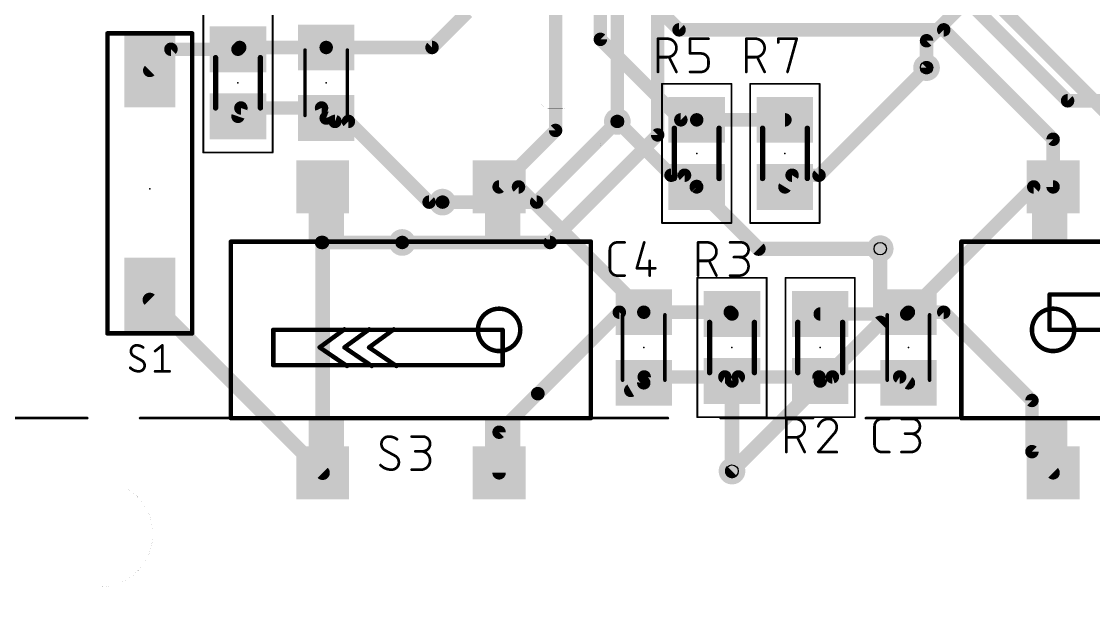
# Model space of a CAD drawing. Extents: x 19 to 519, y 6 to 365.
# Drawn here: x 78.36 to 108.75, y 178.72 to 195.24 of the extents above; entities that cross this region are included whole.
import ezdxf

# ---------------------------------------------------------------- set-up
doc = ezdxf.new("R2010")
doc.units = 0
for name, color, linetype in [('1', 12, 'CONTINUOUS'), ('120', 30, 'CONTINUOUS'), ('16', 132, 'CONTINUOUS'), ('18', 110, 'CONTINUOUS'), ('20', 31, 'CONTINUOUS'), ('21', 7, 'CONTINUOUS'), ('23', 53, 'CONTINUOUS'), ('25', 7, 'CONTINUOUS'), ('39', 12, 'CONTINUOUS'), ('44', 7, 'CONTINUOUS'), ('47', 7, 'CONTINUOUS'), ('51', 7, 'CONTINUOUS')]:
    doc.layers.add(name, color=color, linetype=linetype)

# ---------------------------------------------------------------- blocks, each defined once
blk = doc.blocks.new('RECT')
blk.add_solid([(-0.5, -0.5), (0.5, -0.5), (-0.5, 0.5), (0.5, 0.5)])
blk = doc.blocks.new('ROUNDV')
at = {"const_width": 0.5}
blk.add_lwpolyline([(0, -0.25, 1), (0, 0.25, 1), (0, -0.25)], format="xyb", dxfattribs=at)

msp = doc.modelspace()

# ---------------------------------------------------------------- linework, layer by layer
at = {"layer": '1'}
for points, const_width in [([(93.5, 192.15), (93.5, 197.52)], 0.381), ([(94.77, 194.73), (94.77, 197.52)], 0.381), ([(97, 195), (96, 196)], 0.381), ([(108.01, 192.99), (105, 196)], 0.381), ([(90, 194.5), (91, 195.5)], 0.381), ([(104.5, 195), (97, 195)], 0.381), ([(107.6, 191.9), (104.5, 195)], 0.381), ([(97.05, 192.45), (94.77, 194.73)], 0.381), ([(82, 193.85), (82.6, 194.45)], 0.381), ([(82.6, 194.45), (84.5, 194.45)], 0.381), ([(84.5, 194.45), (84.55, 194.5)], 0.381), ([(84.55, 194.5), (87, 194.5)], 0.381), ([(87, 194.5), (90, 194.5)], 0.381), ([(104.013, 193.929), (100.965, 190.881)], 0.381), ([(84.582, 192.786), (84.5, 192.55)], 0.381), ([(86.868, 192.786), (84.582, 192.786)], 0.381), ([(86.868, 192.786), (87, 192.5)], 0.381), ([(110.39, 192.99), (108.01, 192.99)], 0.381), ([(87.249, 192.405), (87, 192.5)], 0.381), ([(97.5, 192.45), (97.05, 192.45)], 0.381), ([(100, 192.45), (97.5, 192.45)], 0.381), ([(87.63, 192.405), (87.249, 192.405)], 0.381), ([(89.916, 190.119), (87.63, 192.405)], 0.381), ([(91.9, 190.55), (93.5, 192.15)], 0.381), ([(95.25, 192.405), (96.774, 190.881)], 0.381), ([(107.6, 190.55), (107.6, 191.9)], 0.381), ([(96.774, 190.881), (97.155, 190.881)], 0.381), ([(97.155, 190.881), (97.5, 190.55)], 0.381), ([(100.203, 190.881), (100, 190.55)], 0.381), ([(100.965, 190.881), (100.203, 190.881)], 0.381), ([(86.9, 188.976), (86.9, 190.55)], 0.4064), ([(92.45, 190.55), (91.9, 190.55)], 0.381), ([(96, 187), (92.45, 190.55)], 0.381), ([(99.25, 188.8), (97.5, 190.55)], 0.4064), ([(103.5, 187), (107.05, 190.55)], 0.381), ([(107.05, 190.55), (107.6, 190.55)], 0.381), ([(90.297, 190.119), (89.916, 190.119)], 0.381), ([(86.868, 188.976), (86.9, 188.976)], 0.381), ([(86.9, 182.45), (86.9, 188.976)], 0.4064), ([(89.154, 188.976), (86.9, 188.976)], 0.381), ([(102.7, 188.8), (99.25, 188.8)], 0.4064), ([(82, 187.35), (82, 187.5)], 0.4064), ([(86.9, 182.45), (82, 187.35)], 0.4064), ([(93.0003, 184.693), (95.3073, 187)], 0.381), ([(95.3073, 187), (96, 187)], 0.381), ([(96, 187), (98.45, 187)], 0.381), ([(98.45, 187), (98.5, 186.95)], 0.381), ([(103.45, 186.95), (103.5, 187)], 0.381), ([(104.5, 187), (103.5, 187)], 0.381), ([(107, 184.5), (104.5, 187)], 0.381), ([(101, 186.95), (103.45, 186.95)], 0.381), ([(96.012, 185.166), (96, 185)], 0.381), ([(98.298, 185.166), (96.012, 185.166)], 0.381), ([(98.298, 185.166), (98.5, 185.05)], 0.381), ([(98.679, 185.166), (98.5, 185.05)], 0.381), ([(100.965, 185.166), (98.679, 185.166)], 0.381), ([(100.965, 185.166), (101, 185.05)], 0.381), ([(101.346, 185.166), (101, 185.05)], 0.381), ([(103.251, 185.166), (101.346, 185.166)], 0.381), ([(103.251, 185.166), (103.5, 185)], 0.381), ([(95.631, 184.785), (96, 185)], 0.381), ([(98.5, 185.05), (98.5, 182.5)], 0.4064), ([(91.9, 183.6), (92.993, 184.693)], 0.381), ([(92.993, 184.693), (93.0003, 184.693)], 0.381), ([(107, 183.05), (107, 184.5)], 0.381), ([(91.9, 182.45), (91.9, 183.6)], 0.381), ([(107, 183.05), (107.6, 182.45)], 0.381)]:
    msp.add_lwpolyline(points, dxfattribs=dict(at, const_width=const_width))
for points, const_width in [([(97, 195.0952, 1), (97, 194.9048)], 0.1905), ([(96.9326, 194.9326, 1), (97.0674, 195.0674)], 0.1905), ([(104.5674, 195.0674, 1), (104.4326, 194.9326)], 0.1905), ([(104.5, 194.9048, 1), (104.5, 195.0952)], 0.1905), ([(94.8374, 194.7974, 1), (94.7026, 194.6626)], 0.1905), ([(94.6748, 194.73, 1), (94.8653, 194.73)], 0.1905), ([(82.6, 194.5453, 1), (82.6, 194.3548)], 0.1905), ([(82.6674, 194.3826, 1), (82.5326, 194.5174)], 0.1905), ([(84.4326, 194.5174, 1), (84.5674, 194.3826)], 0.1905), ([(84.55, 194.5952, 1), (84.55, 194.4048)], 0.1905), ([(84.6174, 194.4326, 1), (84.4826, 194.5674)], 0.1905), ([(84.5, 194.3548, 1), (84.5, 194.5453)], 0.1905), ([(87, 194.5952, 1), (87, 194.4048)], 0.1905), ([(87, 194.4048, 1), (87, 194.5952)], 0.1905), ([(89.9326, 194.5674, 1), (90.0674, 194.4326)], 0.1905), ([(90, 194.4048, 1), (90, 194.5952)], 0.1905), ([(81.9326, 193.9174, 1), (82.0674, 193.7826)], 0.1905), ([(104.0804, 193.8616, 1), (103.9456, 193.9964)], 0.1905), ([(84.582, 192.8812, 1), (84.582, 192.6908)], 0.1905), ([(84.672, 192.7547, 1), (84.492, 192.8173)], 0.1905), ([(86.9545, 192.8259, 1), (86.7815, 192.7461)], 0.1905), ([(86.868, 192.6908, 1), (86.868, 192.8812)], 0.1905), ([(108.01, 193.0853, 1), (108.01, 192.8948)], 0.1905), ([(107.9426, 192.9226, 1), (108.0774, 193.0574)], 0.1905), ([(84.41, 192.5813, 1), (84.59, 192.5187)], 0.1905), ([(87.034, 192.589, 1), (86.966, 192.411)], 0.1905), ([(86.9135, 192.4601, 1), (87.0865, 192.5399)], 0.1905), ([(97.05, 192.5453, 1), (97.05, 192.3548)], 0.1905), ([(97.5, 192.5453, 1), (97.5, 192.3548)], 0.1905), ([(97.5, 192.3548, 1), (97.5, 192.5453)], 0.1905), ([(100, 192.3548, 1), (100, 192.5453)], 0.1905), ([(87.249, 192.5002, 1), (87.249, 192.3098)], 0.1905), ([(87.215, 192.316, 1), (87.283, 192.494)], 0.1905), ([(87.6974, 192.4724, 1), (87.5626, 192.3376)], 0.1905), ([(87.63, 192.3098, 1), (87.63, 192.5002)], 0.1905), ([(93.5674, 192.0826, 1), (93.4326, 192.2174)], 0.1905), ([(95.3174, 192.4724, 1), (95.1826, 192.3376)], 0.1905), ([(96.9826, 192.3826, 1), (97.1174, 192.5174)], 0.1905), ([(93.4048, 192.15, 1), (93.5952, 192.15)], 0.1905), ([(107.6953, 191.9, 1), (107.5048, 191.9)], 0.1905), ([(107.5326, 191.8326, 1), (107.6674, 191.9674)], 0.1905), ([(96.774, 190.9762, 1), (96.774, 190.7858)], 0.1905), ([(96.7066, 190.8136, 1), (96.8414, 190.9484)], 0.1905), ([(97.2209, 190.9497, 1), (97.0891, 190.8123)], 0.1905), ([(97.155, 190.7858, 1), (97.155, 190.9762)], 0.1905), ([(100.203, 190.9762, 1), (100.203, 190.7858)], 0.1905), ([(100.2842, 190.8312, 1), (100.1218, 190.9308)], 0.1905), ([(100.8976, 190.9484, 1), (101.0324, 190.8136)], 0.1905), ([(100.965, 190.7858, 1), (100.965, 190.9762)], 0.1905), ([(87.0016, 190.55, 1), (86.7984, 190.55)], 0.2032), ([(91.8326, 190.6174, 1), (91.9674, 190.4826)], 0.1905), ([(91.9, 190.6453, 1), (91.9, 190.4548)], 0.1905), ([(92.5174, 190.6174, 1), (92.3826, 190.4826)], 0.1905), ([(92.45, 190.4548, 1), (92.45, 190.6453)], 0.1905), ([(97.5718, 190.6218, 1), (97.4282, 190.4782)], 0.2032), ([(97.4341, 190.4813, 1), (97.5659, 190.6187)], 0.1905), ([(99.9188, 190.5998, 1), (100.0812, 190.5002)], 0.1905), ([(107.05, 190.6453, 1), (107.05, 190.4548)], 0.1905), ([(107.1174, 190.4826, 1), (106.9826, 190.6174)], 0.1905), ([(107.5048, 190.55, 1), (107.6953, 190.55)], 0.1905), ([(107.6, 190.4548, 1), (107.6, 190.6453)], 0.1905), ([(89.916, 190.2142, 1), (89.916, 190.0238)], 0.1905), ([(89.8486, 190.0516, 1), (89.9834, 190.1864)], 0.1905), ([(90.297, 190.0238, 1), (90.297, 190.2142)], 0.1905), ([(86.868, 189.0712, 1), (86.868, 188.8808)], 0.1905), ([(87.0016, 188.976, 1), (86.7984, 188.976)], 0.2032), ([(86.7984, 188.976, 1), (87.0016, 188.976)], 0.2032), ([(86.9, 189.0712, 1), (86.9, 188.8808)], 0.1905), ([(86.9, 188.8808, 1), (86.9, 189.0712)], 0.1905), ([(89.154, 188.8808, 1), (89.154, 189.0712)], 0.1905), ([(99.25, 188.9016, 1), (99.25, 188.6984)], 0.2032), ([(102.7, 188.6984, 1), (102.7, 188.9016)], 0.2032), ([(99.1782, 188.7282, 1), (99.3218, 188.8718)], 0.2032), ([(82.1016, 187.5, 1), (81.8984, 187.5)], 0.2032), ([(82.0718, 187.4218, 1), (81.9282, 187.2782)], 0.2032), ([(81.8984, 187.35, 1), (82.1016, 187.35)], 0.2032), ([(95.3073, 187.0952, 1), (95.3073, 186.9048)], 0.1905), ([(95.3746, 186.9326, 1), (95.2399, 187.0674)], 0.1905), ([(96, 187.0952, 1), (96, 186.9048)], 0.1905), ([(95.9326, 186.9326, 1), (96.0674, 187.0674)], 0.1905), ([(96, 186.9048, 1), (96, 187.0952)], 0.1905), ([(98.5174, 187.0674, 1), (98.3826, 186.9326)], 0.1905), ([(98.45, 186.9048, 1), (98.45, 187.0952)], 0.1905), ([(103.4326, 187.0674, 1), (103.5674, 186.9326)], 0.1905), ([(103.5, 187.0952, 1), (103.5, 186.9048)], 0.1905), ([(103.5674, 186.9326, 1), (103.4326, 187.0674)], 0.1905), ([(104.5674, 187.0674, 1), (104.4326, 186.9326)], 0.1905), ([(104.5, 186.9048, 1), (104.5, 187.0952)], 0.1905), ([(98.4326, 186.8826, 1), (98.5674, 187.0174)], 0.1905), ([(101, 187.0453, 1), (101, 186.8548)], 0.1905), ([(103.3826, 187.0174, 1), (103.5174, 186.8826)], 0.1905), ([(103.45, 186.8548, 1), (103.45, 187.0453)], 0.1905), ([(96.012, 185.2612, 1), (96.012, 185.0708)], 0.1905), ([(96.107, 185.1591, 1), (95.917, 185.1729)], 0.1905), ([(98.3454, 185.2486, 1), (98.2506, 185.0834)], 0.1905), ([(98.298, 185.0708, 1), (98.298, 185.2612)], 0.1905), ([(98.679, 185.2612, 1), (98.679, 185.0708)], 0.1905), ([(98.7308, 185.0861, 1), (98.6272, 185.2459)], 0.1905), ([(101.0562, 185.1935, 1), (100.8738, 185.1385)], 0.1905), ([(100.965, 185.0708, 1), (100.965, 185.2612)], 0.1905), ([(101.346, 185.2612, 1), (101.346, 185.0708)], 0.1905), ([(101.3763, 185.0757, 1), (101.3157, 185.2563)], 0.1905), ([(103.3038, 185.2453, 1), (103.1982, 185.0867)], 0.1905), ([(103.251, 185.0708, 1), (103.251, 185.2612)], 0.1905), ([(95.905, 185.0069, 1), (96.095, 184.9931)], 0.1905), ([(96.048, 184.9177, 1), (95.952, 185.0823)], 0.1905), ([(98.6016, 185.05, 1), (98.3984, 185.05)], 0.2032), ([(98.4482, 185.1299, 1), (98.5518, 184.9701)], 0.1905), ([(98.4526, 184.9674, 1), (98.5474, 185.1326)], 0.1905), ([(100.9697, 185.1403, 1), (101.0303, 184.9597)], 0.1905), ([(100.9088, 185.0225, 1), (101.0912, 185.0775)], 0.1905), ([(103.4472, 184.9207, 1), (103.5528, 185.0793)], 0.1905), ([(92.993, 184.7883, 1), (92.993, 184.5978)], 0.1905), ([(92.9329, 184.7604, 1), (93.0676, 184.6256)], 0.1905), ([(93.0604, 184.6256, 1), (92.9256, 184.7604)], 0.1905), ([(93.0003, 184.5978, 1), (93.0003, 184.7883)], 0.1905), ([(95.583, 184.8673, 1), (95.679, 184.7027)], 0.1905), ([(107.0952, 184.5, 1), (106.9048, 184.5)], 0.1905), ([(106.9326, 184.4326, 1), (107.0674, 184.5674)], 0.1905), ([(91.8326, 183.6674, 1), (91.9674, 183.5326)], 0.1905), ([(91.9952, 183.6, 1), (91.8048, 183.6)], 0.1905), ([(107.0674, 183.1174, 1), (106.9326, 182.9826)], 0.1905), ([(106.9048, 183.05, 1), (107.0952, 183.05)], 0.1905), ([(86.8282, 182.3782, 1), (86.9718, 182.5218)], 0.2032), ([(98.3984, 182.5, 1), (98.6016, 182.5)], 0.2032), ([(107.5326, 182.3826, 1), (107.6674, 182.5174)], 0.1905), ([(86.7984, 182.45, 1), (87.0016, 182.45)], 0.2032), ([(91.8048, 182.45, 1), (91.9952, 182.45)], 0.1905)]:
    msp.add_lwpolyline(points, format="xyb", dxfattribs=dict(at, const_width=const_width))
at = {"layer": '120', "const_width": 0.001}
for points in [[(79.5865, 182.7161), (79.5865, 234.5661)], [(81.0865, 234.5661), (81.0865, 182.7161)], [(81.2865, 182.0428), (81.2865, 199.1162)], [(85.2865, 195.5564), (85.2865, 194.3008)], [(93.0865, 194.3008), (93.0865, 195.5564)], [(93.0865, 194.3008), (85.2865, 194.3008)], [(85.2865, 194.2301), (85.2865, 194.3008)], [(93.0865, 194.2301), (85.2865, 194.2301)], [(85.2865, 194.2301), (85.2865, 178.9161)], [(93.0865, 194.3008), (93.0865, 194.2301)], [(93.0865, 192.9715), (93.0865, 194.2301)], [(93.7037, 192.7715), (93.2865, 192.7715)], [(94.728, 191.8301), (93.8451, 192.7129)], [(94.7865, 175.5185), (94.7865, 191.6887)], [(79.5865, 182.2161), (79.5865, 182.7161)], [(79.5865, 182.7161), (81.0865, 182.7161)], [(81.0865, 182.7161), (81.0865, 182.2161)], [(79.5865, 122.3162), (79.5865, 182.2161)], [(79.5865, 182.2161), (81.0865, 182.2161)], [(81.1276, 182.2161), (81.0865, 182.2161)], [(80.5865, 179.2161), (79.7865, 179.2161)], [(85.2865, 178.9161), (79.5865, 178.9161)], [(85.2865, 178.9161), (85.2865, 144.0161)]]:
    msp.add_lwpolyline(points, dxfattribs=at)
at = {"layer": '120'}
for points, const_width in [([(85.2865, 194.3011, 1), (85.2865, 194.3006)], 0.0005), ([(85.2865, 194.2303, 1), (85.2865, 194.2298)], 0.0005), ([(85.2868, 194.3008, 1), (85.2863, 194.3008)], 0.0005), ([(85.2863, 194.3008, 1), (85.2868, 194.3008)], 0.0005), ([(85.2868, 194.2301, 1), (85.2863, 194.2301)], 0.0005), ([(85.2863, 194.2301, 1), (85.2868, 194.2301)], 0.0005), ([(93.0868, 194.3008, 1), (93.0863, 194.3008)], 0.0005), ([(93.0863, 194.3008, 1), (93.0868, 194.3008)], 0.0005), ([(93.0868, 194.2301, 1), (93.0863, 194.2301)], 0.0005), ([(93.0863, 194.2301, 1), (93.0868, 194.2301)], 0.0005), ([(93.0865, 194.3006, 1), (93.0865, 194.3011)], 0.0005), ([(93.0865, 194.2298, 1), (93.0865, 194.2303)], 0.0005), ([(93.0865, 192.9715, 0.4142), (93.2865, 192.7715)], 0.001), ([(93.0868, 192.9715, 1), (93.0863, 192.9715)], 0.0005), ([(93.0863, 192.9715, 1), (93.0868, 192.9715)], 0.0005), ([(93.2865, 192.7718, 1), (93.2865, 192.7713)], 0.0005), ([(93.2865, 192.7713, 1), (93.2865, 192.7718)], 0.0005), ([(93.8451, 192.7129, 0.1989), (93.7037, 192.7715)], 0.001), ([(93.7037, 192.7718, 1), (93.7037, 192.7713)], 0.0005), ([(93.7037, 192.7713, 1), (93.7037, 192.7718)], 0.0005), ([(93.8453, 192.7131, 1), (93.8449, 192.7128)], 0.0005), ([(93.8449, 192.7128, 1), (93.8453, 192.7131)], 0.0005), ([(94.7865, 191.6887, 0.1989), (94.7279, 191.8301)], 0.001), ([(94.7281, 191.8303, 1), (94.7278, 191.8299)], 0.0005), ([(94.7278, 191.8299, 1), (94.7281, 191.8303)], 0.0005), ([(94.7868, 191.6887, 1), (94.7863, 191.6887)], 0.0005), ([(94.7863, 191.6887, 1), (94.7868, 191.6887)], 0.0005), ([(79.5865, 182.7164, 1), (79.5865, 182.7159)], 0.0005), ([(79.5868, 182.7161, 1), (79.5863, 182.7161)], 0.0005), ([(79.5863, 182.7161, 1), (79.5868, 182.7161)], 0.0005), ([(81.0868, 182.7161, 1), (81.0863, 182.7161)], 0.0005), ([(81.0863, 182.7161, 1), (81.0868, 182.7161)], 0.0005), ([(81.0865, 182.7159, 1), (81.0865, 182.7164)], 0.0005), ([(79.5865, 182.2164, 1), (79.5865, 182.2159)], 0.0005), ([(79.5868, 182.2161, 1), (79.5863, 182.2161)], 0.0005), ([(79.5863, 182.2161, 1), (79.5868, 182.2161)], 0.0005), ([(80.5865, 179.2161, 0.7826), (81.2865, 182.0428)], 0.001), ([(81.0865, 182.2164, 1), (81.0865, 182.2159)], 0.0005), ([(81.0863, 182.2161, 1), (81.0868, 182.2161)], 0.0005), ([(81.0865, 182.2159, 1), (81.0865, 182.2164)], 0.0005), ([(81.1276, 182.2159, 1), (81.1276, 182.2164)], 0.0005), ([(81.2866, 182.043, 1), (81.2864, 182.0426)], 0.0005), ([(81.2863, 182.0428, 1), (81.2868, 182.0428)], 0.0005), ([(79.7865, 179.2161, 0.4142), (79.5865, 179.0161)], 0.001), ([(79.5863, 179.0161, 1), (79.5868, 179.0161)], 0.0005), ([(79.7865, 179.2164, 1), (79.7865, 179.2159)], 0.0005), ([(79.7865, 179.2159, 1), (79.7865, 179.2164)], 0.0005), ([(80.5865, 179.2164, 1), (80.5865, 179.2159)], 0.0005), ([(80.5865, 179.2159, 1), (80.5865, 179.2164)], 0.0005), ([(79.5865, 178.9164, 1), (79.5865, 178.9159)], 0.0005), ([(85.2868, 178.9161, 1), (85.2863, 178.9161)], 0.0005), ([(85.2863, 178.9161, 1), (85.2868, 178.9161)], 0.0005), ([(85.2865, 178.9159, 1), (85.2865, 178.9164)], 0.0005)]:
    msp.add_lwpolyline(points, format="xyb", dxfattribs=dict(at, const_width=const_width))
at = {"layer": '16'}
for points, const_width in [([(95.25, 203.454), (95.25, 192.405)], 0.381), ([(96.393, 199.263), (96.393, 192.024)], 0.381), ([(105.537, 196.215), (104.013, 194.691)], 0.381), ([(114.681, 187.071), (105.537, 196.215)], 0.381), ([(104.013, 194.691), (104.013, 193.929)], 0.381), ([(95.25, 192.405), (92.964, 190.119)], 0.381), ([(96.393, 192.024), (93.345, 188.976)], 0.381), ([(92.964, 190.119), (90.297, 190.119)], 0.381), ([(93.345, 188.976), (89.154, 188.976)], 0.381), ([(102.7, 186.7), (102.7, 188.8)], 0.4064), ([(98.5, 182.5), (102.7, 186.7)], 0.4064)]:
    msp.add_lwpolyline(points, dxfattribs=dict(at, const_width=const_width))
for points, const_width in [([(103.9456, 194.7584, 1), (104.0804, 194.6236)], 0.1905), ([(104.1082, 194.691, 1), (103.9178, 194.691)], 0.1905), ([(103.9178, 193.929, 1), (104.1082, 193.929)], 0.1905), ([(95.1548, 192.405, 1), (95.3452, 192.405)], 0.1905), ([(95.3174, 192.3376, 1), (95.1826, 192.4724)], 0.1905), ([(96.2978, 192.024, 1), (96.4882, 192.024)], 0.1905), ([(96.4604, 191.9566, 1), (96.3256, 192.0914)], 0.1905), ([(90.297, 190.2142, 1), (90.297, 190.0238)], 0.1905), ([(92.8966, 190.1864, 1), (93.0314, 190.0516)], 0.1905), ([(92.964, 190.0238, 1), (92.964, 190.2142)], 0.1905), ([(89.154, 189.0712, 1), (89.154, 188.8808)], 0.1905), ([(93.2776, 189.0434, 1), (93.4124, 188.9086)], 0.1905), ([(93.345, 188.8808, 1), (93.345, 189.0712)], 0.1905), ([(102.8016, 188.8, 1), (102.5984, 188.8)], 0.2032), ([(102.7718, 186.6282, 1), (102.6282, 186.7718)], 0.2032), ([(102.5984, 186.7, 1), (102.8016, 186.7)], 0.2032), ([(98.4282, 182.5718, 1), (98.5718, 182.4282)], 0.2032)]:
    msp.add_lwpolyline(points, format="xyb", dxfattribs=dict(at, const_width=const_width))
at = {"layer": '20', "const_width": 0.001}
for points in [[(80, 197), (80, 184)], [(80, 184), (84, 180)], [(84, 180), (122, 180)]]:
    msp.add_lwpolyline(points, dxfattribs=at)
at = {"layer": '20'}
for points, const_width in [([(91.9, 185.9, 1), (91.9, 187.1, 1), (91.9, 185.9)], 0.001), ([(107.6, 185.9, 1), (107.6, 187.1, 1), (107.6, 185.9)], 0.001), ([(80.0002, 184.0002, 1), (79.9998, 183.9998)], 0.0005), ([(79.9998, 184, 1), (80.0002, 184)], 0.0005), ([(84, 180.0002, 1), (84, 179.9998)], 0.0005), ([(83.9998, 179.9998, 1), (84.0002, 180.0002)], 0.0005)]:
    msp.add_lwpolyline(points, format="xyb", dxfattribs=dict(at, const_width=const_width))
at = {"layer": '21'}
for points, const_width in [([(80.8317, 194.9, 1), (80.7682, 194.9)], 0.0635), ([(80.8, 194.9317, 1), (80.8, 194.8683)], 0.0635), ([(83.2318, 194.9, 1), (83.1683, 194.9)], 0.0635), ([(83.2, 194.8683, 1), (83.2, 194.9317)], 0.0635), ([(84.3317, 189, 1), (84.2682, 189)], 0.0635), ([(84.3, 189.0317, 1), (84.3, 188.9683)], 0.0635), ([(94.5318, 189, 1), (94.4682, 189)], 0.0635), ([(94.5, 188.9683, 1), (94.5, 189.0317)], 0.0635), ([(105.0318, 189, 1), (104.9682, 189)], 0.0635), ([(105, 189.0317, 1), (105, 188.9683)], 0.0635), ([(107.5318, 187.5, 1), (107.4682, 187.5)], 0.0635), ([(107.5, 187.5317, 1), (107.5, 187.4683)], 0.0635), ([(85.5318, 186.5, 1), (85.4682, 186.5)], 0.0635), ([(85.5, 186.5317, 1), (85.5, 186.4683)], 0.0635), ([(87.5343, 186.489, 1), (87.4969, 186.5403)], 0.0635), ([(88.2371, 186.489, 1), (88.1997, 186.5403)], 0.0635), ([(88.9343, 186.489, 1), (88.8969, 186.5403)], 0.0635), ([(92.0318, 186.5, 1), (91.9682, 186.5)], 0.0635), ([(92, 186.4683, 1), (92, 186.5317)], 0.0635), ([(107.5, 186.5317, 1), (107.5, 186.4683)], 0.0635), ([(80.7682, 186.4, 1), (80.8317, 186.4)], 0.0635), ([(80.8, 186.4317, 1), (80.8, 186.3683)], 0.0635), ([(83.1683, 186.4, 1), (83.2318, 186.4)], 0.0635), ([(83.2, 186.3683, 1), (83.2, 186.4317)], 0.0635), ([(107.4682, 186.5, 1), (107.5318, 186.5)], 0.0635), ([(81.6297, 186.0619, 0.4142), (81.466, 185.8982)], 0.0762), ([(81.8138, 186.0005, 0.1623), (81.6297, 186.0619)], 0.0762), ([(81.6297, 186.0809, 1), (81.6297, 186.0429)], 0.0381), ([(81.6297, 186.0428, 1), (81.6297, 186.0809)], 0.0381), ([(81.8024, 185.9853, 1), (81.8253, 186.0158)], 0.0381), ([(82.3763, 186.0619, 1), (82.3382, 186.0619)], 0.0381), ([(82.3692, 186.047, 1), (82.3454, 186.0768)], 0.0381), ([(86.8321, 186.0295, 1), (86.7964, 185.977)], 0.0635), ([(86.7956, 186.0289, 1), (86.833, 185.9776)], 0.0635), ([(87.5349, 186.0295, 1), (87.4993, 185.977)], 0.0635), ([(87.4984, 186.0289, 1), (87.5358, 185.9776)], 0.0635), ([(88.2321, 186.0295, 1), (88.1964, 185.977)], 0.0635), ([(88.1956, 186.0289, 1), (88.233, 185.9776)], 0.0635), ([(81.466, 185.8982, 0.2656), (81.5478, 185.755)], 0.0762), ([(81.485, 185.8982, 1), (81.447, 185.8982)], 0.0381), ([(81.447, 185.8982, 1), (81.4851, 185.8982)], 0.0381), ([(81.557, 185.7717, 1), (81.5387, 185.7383)], 0.0381), ([(81.5382, 185.7386, 1), (81.5575, 185.7714)], 0.0381), ([(81.8548, 185.489, 0.2656), (81.7729, 185.6322)], 0.0762), ([(81.7826, 185.6486, 1), (81.7632, 185.6158)], 0.0381), ([(81.7638, 185.6155, 1), (81.782, 185.6489)], 0.0381), ([(82.1408, 185.9131, 1), (82.1646, 185.8833)], 0.0381), ([(81.4455, 185.4276, 0.2), (81.6911, 185.3253)], 0.0762), ([(81.4591, 185.441, 1), (81.432, 185.4142)], 0.0381), ([(81.6911, 185.3253, 0.4142), (81.8548, 185.489)], 0.0762), ([(81.6911, 185.3443, 1), (81.6911, 185.3062)], 0.0381), ([(81.6911, 185.3063, 1), (81.6911, 185.3443)], 0.0381), ([(81.8738, 185.489, 1), (81.8357, 185.489)], 0.0381), ([(81.8357, 185.489, 1), (81.8738, 185.489)], 0.0381), ([(82.1527, 185.3443, 1), (82.1527, 185.3063)], 0.0381), ([(82.3382, 185.3253, 1), (82.3763, 185.3253)], 0.0381), ([(82.5619, 185.3063, 1), (82.5619, 185.3443)], 0.0381), ([(85.4682, 185.5, 1), (85.5318, 185.5)], 0.0635), ([(85.5, 185.5317, 1), (85.5, 185.4683)], 0.0635), ([(87.5708, 185.451, 1), (87.6065, 185.5035)], 0.0635), ([(88.2736, 185.451, 1), (88.3093, 185.5035)], 0.0635), ([(88.9708, 185.451, 1), (89.0065, 185.5035)], 0.0635), ([(91.9682, 185.5, 1), (92.0318, 185.5)], 0.0635), ([(92, 185.4683, 1), (92, 185.5317)], 0.0635), ([(84.2682, 184, 1), (84.3317, 184)], 0.0635), ([(84.3, 184.0317, 1), (84.3, 183.9683)], 0.0635), ([(94.4682, 184, 1), (94.5318, 184)], 0.0635), ([(94.5, 183.9683, 1), (94.5, 184.0317)], 0.0635), ([(104.9682, 184, 1), (105.0318, 184)], 0.0635), ([(105, 184.0317, 1), (105, 183.9683)], 0.0635)]:
    msp.add_lwpolyline(points, format="xyb", dxfattribs=dict(at, const_width=const_width))
for points, const_width in [([(80.8, 194.9), (83.2, 194.9)], 0.127), ([(80.8, 186.4), (80.8, 194.9)], 0.127), ([(83.2, 194.9), (83.2, 186.4)], 0.127), ([(84.3, 184), (84.3, 189)], 0.127), ([(84.3, 189), (94.5, 189)], 0.127), ([(94.5, 189), (94.5, 184)], 0.127), ([(105, 189), (115.2, 189)], 0.127), ([(105, 184), (105, 189)], 0.127), ([(114, 187.5), (107.5, 187.5)], 0.127), ([(107.5, 187.5), (107.5, 186.5)], 0.127), ([(92, 186.5), (85.5, 186.5)], 0.127), ([(85.5, 186.5), (85.5, 185.5)], 0.127), ([(86.8143, 186.0032), (87.5156, 186.5146)], 0.127), ([(87.5171, 186.0032), (88.2184, 186.5146)], 0.127), ([(88.2143, 186.0032), (88.9156, 186.5146)], 0.127), ([(92, 185.5), (92, 186.5)], 0.127), ([(107.5, 186.5), (114, 186.5)], 0.127), ([(83.2, 186.4), (80.8, 186.4)], 0.127), ([(82.1527, 185.8982), (82.3573, 186.0619)], 0.0762), ([(82.3573, 186.0619), (82.3573, 185.3253)], 0.0762), ([(87.5886, 185.4773), (86.8143, 186.0032)], 0.127), ([(88.2915, 185.4773), (87.5171, 186.0032)], 0.127), ([(88.9886, 185.4773), (88.2143, 186.0032)], 0.127), ([(81.7729, 185.6322), (81.5478, 185.755)], 0.0762), ([(82.1527, 185.3253), (82.5619, 185.3253)], 0.0762), ([(85.5, 185.5), (92, 185.5)], 0.127), ([(94.5, 184), (84.3, 184)], 0.127), ([(115.2, 184), (105, 184)], 0.127)]:
    msp.add_lwpolyline(points, dxfattribs=dict(at, const_width=const_width))
at = {"layer": '23'}
for p in [(84.5, 193.5), (87, 193.5), (97.5, 191.5), (100, 191.5), (82, 190.5), (107.5, 189), (96, 186), (98.5, 186), (101, 186), (103.5, 186), (92, 184)]:
    msp.add_point(p, dxfattribs=at)
at = {"layer": '25', "const_width": 0.0762}
for points in [[(96.4031, 193.8081), (96.4031, 194.7479)], [(96.4031, 194.7479), (96.6642, 194.7479)], [(97.3118, 194.3302), (97.3118, 194.7479)], [(97.3118, 194.7479), (97.8339, 194.7479)], [(98.9031, 193.8081), (98.9031, 194.7479)], [(98.9031, 194.7479), (99.1642, 194.7479)], [(99.8118, 194.6435), (99.8118, 194.7479)], [(99.8118, 194.7479), (100.3339, 194.7479)], [(100.3339, 194.7479), (100.0728, 193.8081)], [(96.6642, 194.2258), (96.4031, 194.2258)], [(96.9252, 193.8081), (96.7164, 194.2258)], [(97.6251, 194.3302), (97.3118, 194.3302)], [(97.8339, 194.0169), (97.8339, 194.1214)], [(99.1642, 194.2258), (98.9031, 194.2258)], [(99.4252, 193.8081), (99.2164, 194.2258)], [(97.3118, 193.8081), (97.6251, 193.8081)], [(95.2469, 188.9779), (95.4558, 188.9779)], [(96.0115, 188.9779), (95.8027, 188.2469)], [(97.5381, 188.0381), (97.5381, 188.9779)], [(97.5381, 188.9779), (97.7992, 188.9779)], [(98.4468, 188.9779), (98.7601, 188.9779)], [(95.0381, 188.2469), (95.0381, 188.7691)], [(96.1681, 188.4558), (96.1681, 188.0381)], [(97.7992, 188.4558), (97.5381, 188.4558)], [(98.0602, 188.0381), (97.8514, 188.4558)], [(98.7601, 188.5602), (98.5512, 188.5602)], [(95.4558, 188.0381), (95.2469, 188.0381)], [(95.8027, 188.2469), (96.3248, 188.2469)], [(98.4468, 188.0381), (98.7078, 188.0381)], [(100.0381, 183.0381), (100.0381, 183.9779)], [(100.0381, 183.9779), (100.2992, 183.9779)], [(102.7469, 183.9779), (102.9558, 183.9779)], [(103.3027, 183.9779), (103.6159, 183.9779)], [(89.422, 183.4779), (89.7353, 183.4779)], [(101.3906, 183.5602), (100.9468, 183.0381)], [(102.5381, 183.2469), (102.5381, 183.7691)], [(103.6159, 183.5602), (103.4071, 183.5602)], [(100.2992, 183.4558), (100.0381, 183.4558)], [(100.5602, 183.0381), (100.3514, 183.4558)], [(88.9558, 182.9297), (88.6686, 183.0863)], [(89.7353, 183.0602), (89.5264, 183.0602)], [(100.9468, 183.0381), (101.4689, 183.0381)], [(102.9558, 183.0381), (102.7469, 183.0381)], [(103.3027, 183.0381), (103.5637, 183.0381)], [(89.422, 182.5381), (89.6831, 182.5381)]]:
    msp.add_lwpolyline(points, dxfattribs=at)
at = {"layer": '25'}
for points, const_width in [([(96.4031, 194.767, 1), (96.4031, 194.7289)], 0.0381), ([(96.4222, 194.7479, 1), (96.3841, 194.7479)], 0.0381), ([(96.6642, 194.2258, 1), (96.6642, 194.7479)], 0.0762), ([(96.6642, 194.767, 1), (96.6642, 194.7289)], 0.0381), ([(96.6642, 194.7289, 1), (96.6642, 194.767)], 0.0381), ([(97.3308, 194.7479, 1), (97.2927, 194.7479)], 0.0381), ([(97.3118, 194.767, 1), (97.3118, 194.7289)], 0.0381), ([(97.8339, 194.7289, 1), (97.8339, 194.767)], 0.0381), ([(98.9031, 194.767, 1), (98.9031, 194.7289)], 0.0381), ([(98.9222, 194.7479, 1), (98.8841, 194.7479)], 0.0381), ([(99.1642, 194.2258, 1), (99.1642, 194.7479)], 0.0762), ([(99.1642, 194.767, 1), (99.1642, 194.7289)], 0.0381), ([(99.1642, 194.7289, 1), (99.1642, 194.767)], 0.0381), ([(99.8308, 194.7479, 1), (99.7927, 194.7479)], 0.0381), ([(99.8118, 194.767, 1), (99.8118, 194.7289)], 0.0381), ([(100.3523, 194.7428, 1), (100.3155, 194.753)], 0.0381), ([(100.3339, 194.7289, 1), (100.3339, 194.767)], 0.0381), ([(99.7927, 194.6435, 1), (99.8308, 194.6435)], 0.0381), ([(96.4031, 194.2448, 1), (96.4031, 194.2067)], 0.0381), ([(96.6642, 194.2448, 1), (96.6642, 194.2067)], 0.0381), ([(96.6642, 194.2067, 1), (96.6642, 194.2448)], 0.0381), ([(96.7334, 194.2343, 1), (96.6993, 194.2173)], 0.0381), ([(97.3118, 194.3493, 1), (97.3118, 194.3112)], 0.0381), ([(97.2927, 194.3302, 1), (97.3308, 194.3302)], 0.0381), ([(97.8339, 194.1214, 0.4142), (97.6251, 194.3302)], 0.0762), ([(97.6251, 194.3493, 1), (97.6251, 194.3112)], 0.0381), ([(97.6251, 194.3112, 1), (97.6251, 194.3493)], 0.0381), ([(97.8529, 194.1214, 1), (97.8149, 194.1214)], 0.0381), ([(98.9031, 194.2448, 1), (98.9031, 194.2067)], 0.0381), ([(99.1642, 194.2448, 1), (99.1642, 194.2067)], 0.0381), ([(99.1642, 194.2067, 1), (99.1642, 194.2448)], 0.0381), ([(99.2334, 194.2343, 1), (99.1993, 194.2173)], 0.0381), ([(97.3118, 193.8271, 1), (97.3118, 193.7891)], 0.0381), ([(97.6251, 193.8081, 0.4142), (97.8339, 194.0169)], 0.0762), ([(97.6251, 193.8271, 1), (97.6251, 193.7891)], 0.0381), ([(97.6251, 193.7891, 1), (97.6251, 193.8271)], 0.0381), ([(97.8149, 194.1214, 1), (97.8529, 194.1214)], 0.0381), ([(97.8529, 194.0169, 1), (97.8149, 194.0169)], 0.0381), ([(97.8149, 194.0169, 1), (97.8529, 194.0169)], 0.0381), ([(96.3841, 193.8081, 1), (96.4222, 193.8081)], 0.0381), ([(96.9082, 193.7996, 1), (96.9422, 193.8166)], 0.0381), ([(98.8841, 193.8081, 1), (98.9222, 193.8081)], 0.0381), ([(99.4082, 193.7996, 1), (99.4422, 193.8166)], 0.0381), ([(100.0545, 193.8132, 1), (100.0912, 193.803)], 0.0381), ([(95.2469, 188.9779, 0.4142), (95.0381, 188.7691)], 0.0762), ([(95.2469, 188.9969, 1), (95.2469, 188.9589)], 0.0381), ([(95.2469, 188.9589, 1), (95.2469, 188.9969)], 0.0381), ([(95.4558, 188.9589, 1), (95.4558, 188.9969)], 0.0381), ([(96.0298, 188.9727, 1), (95.9932, 188.9831)], 0.0381), ([(97.5571, 188.9779, 1), (97.5191, 188.9779)], 0.0381), ([(97.5381, 188.9969, 1), (97.5381, 188.9589)], 0.0381), ([(97.7992, 188.4558, 1), (97.7992, 188.9779)], 0.0762), ([(97.7992, 188.9969, 1), (97.7992, 188.9589)], 0.0381), ([(97.7992, 188.9589, 1), (97.7992, 188.9969)], 0.0381), ([(98.4468, 188.9969, 1), (98.4468, 188.9589)], 0.0381), ([(98.7601, 188.5602, 1), (98.7601, 188.9779)], 0.0762), ([(98.7601, 188.9969, 1), (98.7601, 188.9589)], 0.0381), ([(98.7601, 188.9589, 1), (98.7601, 188.9969)], 0.0381), ([(95.0571, 188.7691, 1), (95.0191, 188.7691)], 0.0381), ([(95.0191, 188.7691, 1), (95.0571, 188.7691)], 0.0381), ([(96.1872, 188.4558, 1), (96.1491, 188.4558)], 0.0381), ([(97.5381, 188.4748, 1), (97.5381, 188.4367)], 0.0381), ([(97.7992, 188.4748, 1), (97.7992, 188.4367)], 0.0381), ([(97.7992, 188.4367, 1), (97.7992, 188.4748)], 0.0381), ([(97.8684, 188.4643, 1), (97.8343, 188.4473)], 0.0381), ([(98.5512, 188.5793, 1), (98.5512, 188.5412)], 0.0381), ([(98.7078, 188.0381, 1), (98.7078, 188.5602)], 0.0762), ([(98.7078, 188.5793, 1), (98.7078, 188.5412)], 0.0381), ([(98.7601, 188.5793, 1), (98.7601, 188.5412)], 0.0381), ([(98.7601, 188.5412, 1), (98.7601, 188.5793)], 0.0381), ([(95.0381, 188.2469, 0.4142), (95.2469, 188.0381)], 0.0762), ([(95.0571, 188.2469, 1), (95.0191, 188.2469)], 0.0381), ([(95.0191, 188.2469, 1), (95.0571, 188.2469)], 0.0381), ([(95.2469, 188.0572, 1), (95.2469, 188.0191)], 0.0381), ([(95.2469, 188.0191, 1), (95.2469, 188.0572)], 0.0381), ([(95.4558, 188.0191, 1), (95.4558, 188.0572)], 0.0381), ([(95.8027, 188.266, 1), (95.8027, 188.2279)], 0.0381), ([(95.7844, 188.2522, 1), (95.821, 188.2417)], 0.0381), ([(96.3248, 188.2279, 1), (96.3248, 188.266)], 0.0381), ([(98.4468, 188.0572, 1), (98.4468, 188.0191)], 0.0381), ([(98.7078, 188.0572, 1), (98.7078, 188.0191)], 0.0381), ([(98.7078, 188.0191, 1), (98.7078, 188.0572)], 0.0381), ([(96.1491, 188.0381, 1), (96.1872, 188.0381)], 0.0381), ([(97.5191, 188.0381, 1), (97.5571, 188.0381)], 0.0381), ([(98.0432, 188.0296, 1), (98.0772, 188.0466)], 0.0381), ([(100.0571, 183.9779, 1), (100.0191, 183.9779)], 0.0381), ([(100.0381, 183.9969, 1), (100.0381, 183.9589)], 0.0381), ([(100.2992, 183.4558, 1), (100.2992, 183.9779)], 0.0762), ([(100.2992, 183.9969, 1), (100.2992, 183.9589)], 0.0381), ([(100.2992, 183.9589, 1), (100.2992, 183.9969)], 0.0381), ([(101.234, 183.9779, 0.3252), (100.9468, 183.7691)], 0.0762), ([(101.4689, 183.743, 0.4142), (101.234, 183.9779)], 0.0762), ([(101.234, 183.9969, 1), (101.234, 183.9589)], 0.0381), ([(101.234, 183.9589, 1), (101.2339, 183.9969)], 0.0381), ([(102.7469, 183.9779, 0.4142), (102.5381, 183.7691)], 0.0762), ([(102.7469, 183.9969, 1), (102.7469, 183.9589)], 0.0381), ([(102.7469, 183.9589, 1), (102.7469, 183.9969)], 0.0381), ([(102.9558, 183.9589, 1), (102.9558, 183.9969)], 0.0381), ([(103.3027, 183.9969, 1), (103.3027, 183.9589)], 0.0381), ([(103.6159, 183.5602, 1), (103.6159, 183.9779)], 0.0762), ([(103.6159, 183.9969, 1), (103.6159, 183.9589)], 0.0381), ([(103.6159, 183.9589, 1), (103.6159, 183.9969)], 0.0381), ([(88.773, 183.4779, 0.4142), (88.5642, 183.2691)], 0.0762), ([(89.008, 183.3996, 0.1623), (88.773, 183.4779)], 0.0762), ([(88.7731, 183.4969, 1), (88.773, 183.4589)], 0.0381), ([(88.773, 183.4588, 1), (88.7731, 183.4969)], 0.0381), ([(89.422, 183.4969, 1), (89.422, 183.4589)], 0.0381), ([(89.7353, 183.0602, 1), (89.7353, 183.4779)], 0.0762), ([(89.7353, 183.4969, 1), (89.7353, 183.4589)], 0.0381), ([(89.7353, 183.4589, 1), (89.7353, 183.4969)], 0.0381), ([(100.9287, 183.7749, 1), (100.9649, 183.7632)], 0.0381), ([(101.3774, 183.574, 1), (101.4037, 183.5464)], 0.0381), ([(101.3906, 183.5602, 0.2052), (101.4689, 183.743)], 0.0762), ([(101.4051, 183.5479, 1), (101.3761, 183.5725)], 0.0381), ([(101.4879, 183.7429, 1), (101.4499, 183.743)], 0.0381), ([(101.4499, 183.743, 1), (101.4879, 183.743)], 0.0381), ([(102.5571, 183.7691, 1), (102.5191, 183.7691)], 0.0381), ([(102.5191, 183.7691, 1), (102.5571, 183.7691)], 0.0381), ([(103.4071, 183.5793, 1), (103.4071, 183.5412)], 0.0381), ([(103.5637, 183.0381, 1), (103.5637, 183.5602)], 0.0762), ([(103.5637, 183.5793, 1), (103.5637, 183.5412)], 0.0381), ([(103.6159, 183.5793, 1), (103.6159, 183.5412)], 0.0381), ([(103.6159, 183.5412, 1), (103.6159, 183.5793)], 0.0381), ([(88.5642, 183.2691, 0.2656), (88.6686, 183.0863)], 0.0762), ([(88.5833, 183.2691, 1), (88.5452, 183.2691)], 0.0381), ([(88.5452, 183.2691, 1), (88.5833, 183.2691)], 0.0381), ([(88.9966, 183.3843, 1), (89.0194, 183.4148)], 0.0381), ([(100.0381, 183.4748, 1), (100.0381, 183.4367)], 0.0381), ([(100.2992, 183.4748, 1), (100.2992, 183.4367)], 0.0381), ([(100.2992, 183.4367, 1), (100.2992, 183.4748)], 0.0381), ([(100.3684, 183.4643, 1), (100.3343, 183.4473)], 0.0381), ([(102.5381, 183.2469, 0.4142), (102.7469, 183.0381)], 0.0762), ([(102.5571, 183.2469, 1), (102.5191, 183.2469)], 0.0381), ([(102.5191, 183.2469, 1), (102.5571, 183.2469)], 0.0381), ([(88.6777, 183.103, 1), (88.6595, 183.0696)], 0.0381), ([(88.659, 183.0699, 1), (88.6783, 183.1027)], 0.0381), ([(89.0602, 182.7469, 0.2656), (88.9558, 182.9297)], 0.0762), ([(88.9655, 182.9461, 1), (88.9461, 182.9133)], 0.0381), ([(88.9467, 182.913, 1), (88.9649, 182.9464)], 0.0381), ([(89.5264, 183.0793, 1), (89.5264, 183.0412)], 0.0381), ([(89.6831, 182.5381, 1), (89.6831, 183.0602)], 0.0762), ([(89.6831, 183.0793, 1), (89.6831, 183.0412)], 0.0381), ([(89.7353, 183.0793, 1), (89.7353, 183.0412)], 0.0381), ([(89.7353, 183.0412, 1), (89.7353, 183.0793)], 0.0381), ([(100.0191, 183.0381, 1), (100.0571, 183.0381)], 0.0381), ([(100.5432, 183.0296, 1), (100.5772, 183.0466)], 0.0381), ([(100.9468, 183.0572, 1), (100.9468, 183.0191)], 0.0381), ([(100.9323, 183.0504, 1), (100.9613, 183.0258)], 0.0381), ([(101.4689, 183.0191, 1), (101.4689, 183.0572)], 0.0381), ([(102.7469, 183.0572, 1), (102.7469, 183.0191)], 0.0381), ([(102.7469, 183.0191, 1), (102.7469, 183.0572)], 0.0381), ([(102.9558, 183.0191, 1), (102.9558, 183.0572)], 0.0381), ([(103.3027, 183.0572, 1), (103.3027, 183.0191)], 0.0381), ([(103.5637, 183.0572, 1), (103.5637, 183.0191)], 0.0381), ([(103.5637, 183.0191, 1), (103.5637, 183.0572)], 0.0381), ([(88.5381, 182.6686, 0.2), (88.8514, 182.5381)], 0.0762), ([(88.5516, 182.682, 1), (88.5246, 182.6552)], 0.0381), ([(88.8514, 182.5381, 0.4142), (89.0602, 182.7469)], 0.0762), ([(89.0793, 182.7469, 1), (89.0412, 182.7469)], 0.0381), ([(89.0412, 182.7469, 1), (89.0793, 182.7469)], 0.0381), ([(88.8514, 182.5572, 1), (88.8514, 182.5191)], 0.0381), ([(88.8514, 182.5191, 1), (88.8514, 182.5571)], 0.0381), ([(89.422, 182.5572, 1), (89.422, 182.5191)], 0.0381), ([(89.6831, 182.5572, 1), (89.6831, 182.5191)], 0.0381), ([(89.6831, 182.5191, 1), (89.6831, 182.5572)], 0.0381)]:
    msp.add_lwpolyline(points, format="xyb", dxfattribs=dict(at, const_width=const_width))
at = {"layer": '39', "const_width": 0.0508}
for points in [[(83.517, 191.527), (83.517, 195.473)], [(85.483, 195.473), (85.483, 191.527)], [(96.517, 189.527), (96.517, 193.473)], [(96.517, 193.473), (98.483, 193.473)], [(98.483, 193.473), (98.483, 189.527)], [(99.017, 189.527), (99.017, 193.473)], [(99.017, 193.473), (100.983, 193.473)], [(100.983, 193.473), (100.983, 189.527)], [(85.483, 191.527), (83.517, 191.527)], [(98.483, 189.527), (96.517, 189.527)], [(100.983, 189.527), (99.017, 189.527)], [(97.517, 184.027), (97.517, 187.973)], [(97.517, 187.973), (99.483, 187.973)], [(99.483, 187.973), (99.483, 184.027)], [(100.017, 184.027), (100.017, 187.973)], [(100.017, 187.973), (101.983, 187.973)], [(101.983, 187.973), (101.983, 184.027)], [(99.483, 184.027), (97.517, 184.027)], [(101.983, 184.027), (100.017, 184.027)]]:
    msp.add_lwpolyline(points, dxfattribs=at)
at = {"layer": '39', "const_width": 0.0254}
for points in [[(96.5297, 193.473, 1), (96.5043, 193.473)], [(96.517, 193.4857, 1), (96.517, 193.4603)], [(98.4957, 193.473, 1), (98.4703, 193.473)], [(98.483, 193.4603, 1), (98.483, 193.4857)], [(99.0297, 193.473, 1), (99.0043, 193.473)], [(99.017, 193.4857, 1), (99.017, 193.4603)], [(100.9957, 193.473, 1), (100.9703, 193.473)], [(100.983, 193.4603, 1), (100.983, 193.4857)], [(83.517, 191.5397, 1), (83.517, 191.5143)], [(83.5043, 191.527, 1), (83.5297, 191.527)], [(85.4703, 191.527, 1), (85.4957, 191.527)], [(85.483, 191.5143, 1), (85.483, 191.5397)], [(96.517, 189.5397, 1), (96.517, 189.5143)], [(96.5043, 189.527, 1), (96.5297, 189.527)], [(98.4703, 189.527, 1), (98.4957, 189.527)], [(98.483, 189.5143, 1), (98.483, 189.5397)], [(99.017, 189.5397, 1), (99.017, 189.5143)], [(99.0043, 189.527, 1), (99.0297, 189.527)], [(100.9703, 189.527, 1), (100.9957, 189.527)], [(100.983, 189.5143, 1), (100.983, 189.5397)], [(97.5297, 187.973, 1), (97.5043, 187.973)], [(97.517, 187.9857, 1), (97.517, 187.9603)], [(99.4957, 187.973, 1), (99.4703, 187.973)], [(99.483, 187.9603, 1), (99.483, 187.9857)], [(100.0297, 187.973, 1), (100.0043, 187.973)], [(100.017, 187.9857, 1), (100.017, 187.9603)], [(101.9957, 187.973, 1), (101.9703, 187.973)], [(101.983, 187.9603, 1), (101.983, 187.9857)], [(97.517, 184.0397, 1), (97.517, 184.0143)], [(97.5043, 184.027, 1), (97.5297, 184.027)], [(99.4703, 184.027, 1), (99.4957, 184.027)], [(99.483, 184.0143, 1), (99.483, 184.0397)], [(100.017, 184.0397, 1), (100.017, 184.0143)], [(100.0043, 184.027, 1), (100.0297, 184.027)], [(101.9703, 184.027, 1), (101.9957, 184.027)], [(101.983, 184.0143, 1), (101.983, 184.0397)]]:
    msp.add_lwpolyline(points, format="xyb", dxfattribs=at)
at = {"layer": '44', "const_width": 0.127}
for points in [[(91.9, 185.9, 1), (91.9, 187.1, 1), (91.9, 185.9)], [(107.6, 185.9, 1), (107.6, 187.1, 1), (107.6, 185.9)]]:
    msp.add_lwpolyline(points, format="xyb", dxfattribs=at)
at = {"layer": '44'}
for centre in [(104.013, 193.929), (95.25, 192.405), (90.297, 190.119), (89.154, 188.976), (102.7, 188.8), (98.5, 182.5)]:
    msp.add_circle(centre, 0.175, dxfattribs=at)
at = {"layer": '47', "const_width": 0.0762}
for points in [[(77.6136, 184), (80.2273, 184)], [(81.7273, 184), (84.3409, 184)], [(85.8409, 184), (88.4545, 184)], [(89.9545, 184), (92.5682, 184)], [(94.0682, 184), (96.6818, 184)], [(98.1818, 184), (100.7955, 184)], [(102.2955, 184), (104.9091, 184)], [(106.4091, 184), (109.0227, 184)]]:
    msp.add_lwpolyline(points, dxfattribs=at)
at = {"layer": '47', "const_width": 0.0381}
for points in [[(80.2273, 183.981, 1), (80.2273, 184.019)], [(81.7273, 184.019, 1), (81.7273, 183.981)], [(84.3409, 183.981, 1), (84.3409, 184.019)], [(85.8409, 184.019, 1), (85.8409, 183.981)], [(88.4545, 183.981, 1), (88.4545, 184.019)], [(89.9545, 184.019, 1), (89.9545, 183.981)], [(92.5682, 183.981, 1), (92.5682, 184.019)], [(94.0682, 184.019, 1), (94.0682, 183.981)], [(96.6818, 183.981, 1), (96.6818, 184.019)], [(98.1818, 184.019, 1), (98.1818, 183.981)], [(100.7955, 183.981, 1), (100.7955, 184.019)], [(102.2955, 184.019, 1), (102.2955, 183.981)], [(104.9091, 183.981, 1), (104.9091, 184.019)], [(106.4091, 184.019, 1), (106.4091, 183.981)]]:
    msp.add_lwpolyline(points, format="xyb", dxfattribs=at)
at = {"layer": '51'}
for points, const_width in [([(86.4, 192.575), (86.4, 194.425)], 0.1016), ([(87.6, 194.425), (87.6, 192.575)], 0.1016), ([(83.865, 192.7888), (83.865, 194.2112)], 0.1524), ([(85.135, 192.7888), (85.135, 194.2112)], 0.1524), ([(96.865, 190.7888), (96.865, 192.2112)], 0.1524), ([(98.135, 190.7888), (98.135, 192.2112)], 0.1524), ([(99.365, 192.2112), (99.365, 190.7888)], 0.1524), ([(100.635, 192.2112), (100.635, 190.7888)], 0.1524), ([(95.4, 185.075), (95.4, 186.925)], 0.1016), ([(96.6, 186.925), (96.6, 185.075)], 0.1016), ([(102.9, 185.075), (102.9, 186.925)], 0.1016), ([(104.1, 186.925), (104.1, 185.075)], 0.1016), ([(97.865, 185.2888), (97.865, 186.7112)], 0.1524), ([(99.135, 185.2888), (99.135, 186.7112)], 0.1524), ([(100.365, 185.2888), (100.365, 186.7112)], 0.1524), ([(101.635, 185.2888), (101.635, 186.7112)], 0.1524)]:
    msp.add_lwpolyline(points, dxfattribs=dict(at, const_width=const_width))
for points, const_width in [([(86.4254, 194.425, 1), (86.3746, 194.425)], 0.0508), ([(87.6254, 194.425, 1), (87.5746, 194.425)], 0.0508), ([(83.9031, 194.2112, 1), (83.8269, 194.2112)], 0.0762), ([(85.1731, 194.2112, 1), (85.0969, 194.2112)], 0.0762), ([(83.8269, 192.7888, 1), (83.9031, 192.7888)], 0.0762), ([(85.0969, 192.7888, 1), (85.1731, 192.7888)], 0.0762), ([(86.3746, 192.575, 1), (86.4254, 192.575)], 0.0508), ([(87.5746, 192.575, 1), (87.6254, 192.575)], 0.0508), ([(96.9031, 192.2112, 1), (96.8269, 192.2112)], 0.0762), ([(98.1731, 192.2112, 1), (98.0969, 192.2112)], 0.0762), ([(99.4031, 192.2112, 1), (99.3269, 192.2112)], 0.0762), ([(100.6731, 192.2112, 1), (100.5969, 192.2112)], 0.0762), ([(96.8269, 190.7888, 1), (96.9031, 190.7888)], 0.0762), ([(98.0969, 190.7888, 1), (98.1731, 190.7888)], 0.0762), ([(99.3269, 190.7888, 1), (99.4031, 190.7888)], 0.0762), ([(100.5969, 190.7888, 1), (100.6731, 190.7888)], 0.0762), ([(95.4254, 186.925, 1), (95.3746, 186.925)], 0.0508), ([(96.6254, 186.925, 1), (96.5746, 186.925)], 0.0508), ([(102.9254, 186.925, 1), (102.8746, 186.925)], 0.0508), ([(104.1254, 186.925, 1), (104.0746, 186.925)], 0.0508), ([(97.9031, 186.7112, 1), (97.8269, 186.7112)], 0.0762), ([(99.1731, 186.7112, 1), (99.0969, 186.7112)], 0.0762), ([(100.4031, 186.7112, 1), (100.3269, 186.7112)], 0.0762), ([(101.6731, 186.7112, 1), (101.5969, 186.7112)], 0.0762), ([(95.3746, 185.075, 1), (95.4254, 185.075)], 0.0508), ([(96.5746, 185.075, 1), (96.6254, 185.075)], 0.0508), ([(97.8269, 185.2888, 1), (97.9031, 185.2888)], 0.0762), ([(99.0969, 185.2888, 1), (99.1731, 185.2888)], 0.0762), ([(100.3269, 185.2888, 1), (100.4031, 185.2888)], 0.0762), ([(101.5969, 185.2888, 1), (101.6731, 185.2888)], 0.0762), ([(102.8746, 185.075, 1), (102.9254, 185.075)], 0.0508), ([(104.0746, 185.075, 1), (104.1254, 185.075)], 0.0508)]:
    msp.add_lwpolyline(points, format="xyb", dxfattribs=dict(at, const_width=const_width))

# ---------------------------------------------------------------- block references
at = {"layer": '1'}
for p, xscale, yscale, rotation in [((84.5, 194.45), 1.3, 1.6, 270), ((87, 194.5), 1.3, 1.6, 270), ((82, 193.85), 2.1, 1.45, 90), ((84.5, 192.55), 1.3, 1.6, 270), ((87, 192.5), 1.3, 1.6, 270), ((97.5, 192.45), 1.3, 1.6, 270), ((100, 192.45), 1.3, 1.6, 90), ((86.9, 190.55), 1.5, 1.5, 180), ((91.9, 190.55), 1.5, 1.5, 180), ((97.5, 190.55), 1.3, 1.6, 270), ((100, 190.55), 1.3, 1.6, 90), ((82, 187.5), 2.1, 1.45, 90), ((96, 187), 1.3, 1.6, 270), ((98.5, 186.95), 1.3, 1.6, 270), ((101, 186.95), 1.3, 1.6, 270), ((103.5, 187), 1.3, 1.6, 270), ((96, 185), 1.3, 1.6, 270), ((98.5, 185.05), 1.3, 1.6, 270), ((101, 185.05), 1.3, 1.6, 270), ((103.5, 185), 1.3, 1.6, 270), ((86.9, 182.45), 1.5, 1.5, 180), ((91.9, 182.45), 1.5, 1.5, 180)]:
    msp.add_blockref('RECT', p, dxfattribs=dict(at, xscale=xscale, yscale=yscale, rotation=rotation))
at = {"layer": '1', "xscale": 1.5, "yscale": 1.5}
for p in [(107.6, 190.55), (107.6, 182.45)]:
    msp.add_blockref('RECT', p, dxfattribs=at)
at = {"layer": '18', "xscale": 0.7564, "yscale": 0.7564}
for p in [(104.013, 193.929), (104.013, 193.929), (95.25, 192.405), (95.25, 192.405), (90.297, 190.119), (90.297, 190.119), (89.154, 188.976), (89.154, 188.976), (102.7, 188.8), (102.7, 188.8), (98.5, 182.5), (98.5, 182.5)]:
    msp.add_blockref('ROUNDV', p, dxfattribs=at)
at = {"layer": '51'}
for p, xscale, yscale, rotation in [((84.5, 194.3636), 0.3556, 1.4224, 270), ((87, 194.25), 0.5, 1.3, 270), ((87, 192.75), 0.5, 1.3, 270), ((84.5, 192.6364), 0.3556, 1.4224, 270), ((97.5, 192.3636), 0.3556, 1.4224, 270), ((100, 192.3636), 0.3556, 1.4224, 90), ((97.5, 190.6364), 0.3556, 1.4224, 270), ((100, 190.6364), 0.3556, 1.4224, 90), ((96, 186.75), 0.5, 1.3, 270), ((98.5, 186.8636), 0.3556, 1.4224, 270), ((101, 186.8636), 0.3556, 1.4224, 270), ((103.5, 186.75), 0.5, 1.3, 270), ((96, 185.25), 0.5, 1.3, 270), ((103.5, 185.25), 0.5, 1.3, 270), ((98.5, 185.1364), 0.3556, 1.4224, 270), ((101, 185.1364), 0.3556, 1.4224, 270)]:
    msp.add_blockref('RECT', p, dxfattribs=dict(at, xscale=xscale, yscale=yscale, rotation=rotation))
at = {"layer": '51', "yscale": 2, "rotation": 180}
for p in [(87, 190), (92, 190), (87, 183), (92, 183)]:
    msp.add_blockref('RECT', p, dxfattribs=at)
at = {"layer": '51', "yscale": 2}
for p in [(107.5, 190), (107.5, 183)]:
    msp.add_blockref('RECT', p, dxfattribs=at)

doc.saveas('drawing.dxf')
